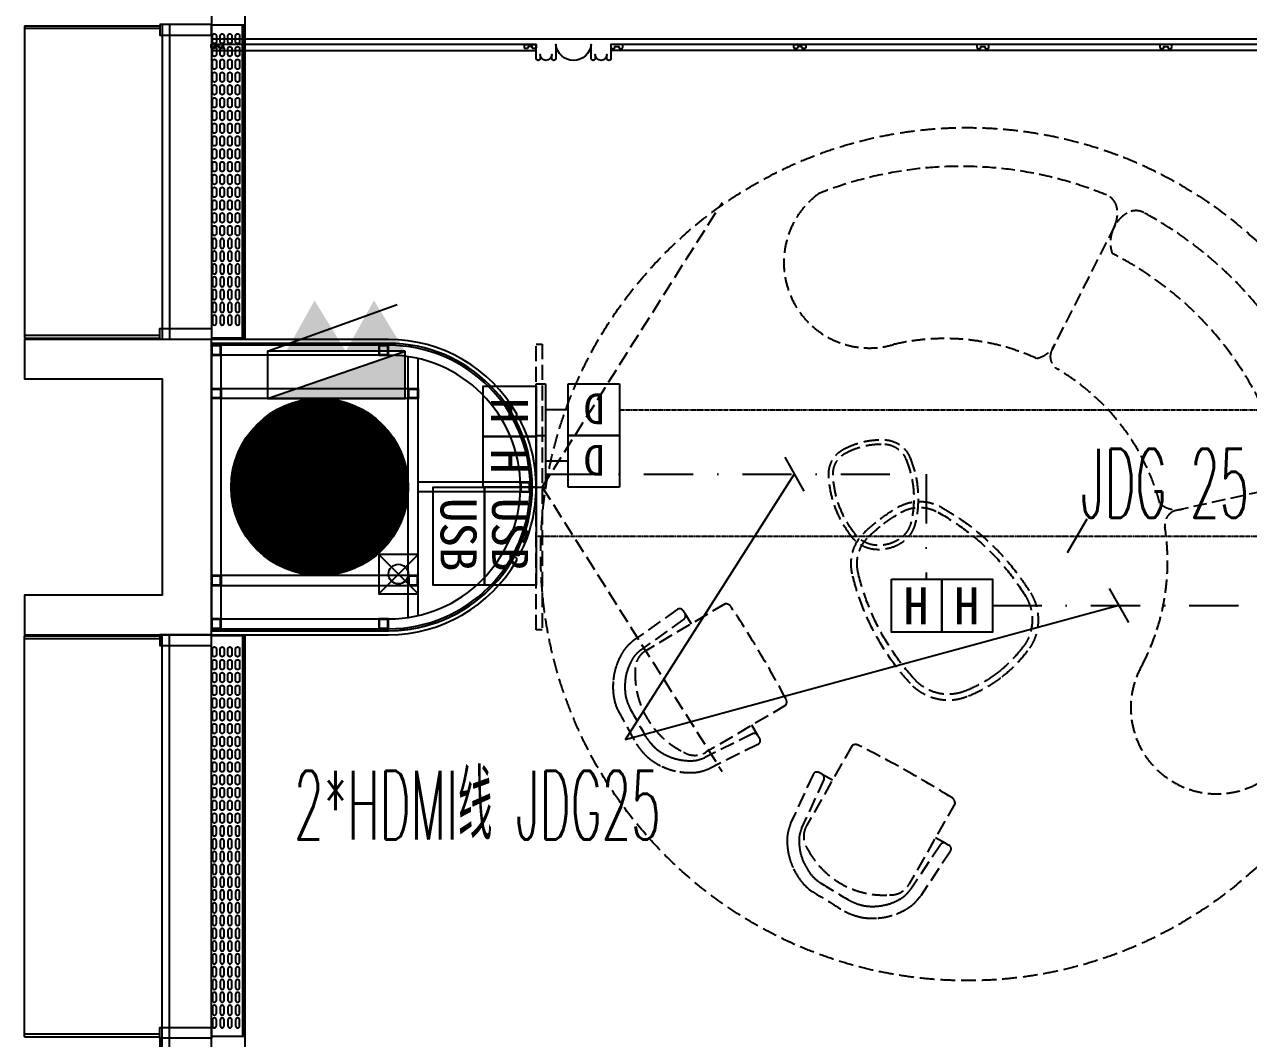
# Model space of a CAD drawing. Extents: x -284868 to 304789, y -137694 to 137894.
# Drawn here: x 257079 to 263299, y -74140 to -68988 of the extents above; entities that cross this region are included whole.
import ezdxf
from ezdxf.enums import TextEntityAlignment as Align

# ---------------------------------------------------------------- set-up
doc = ezdxf.new("R2010")
doc.units = 0
for name, pattern in [('BORDER2', [0.875, 0.25, -0.125, 0.25, -0.125, 0, -0.125]), ('DASH', [0.35, 0.25, -0.1]), ('DASHDOT', [1, 0.5, -0.25, 0, -0.25])]:
    doc.linetypes.add(name, pattern=pattern)
doc.layers.get('0').update_dxf_attribs({"linetype": 'CONTINUOUS'})
for name, color, linetype in [('0-墙', 4, 'CONTINUOUS'), ('0-建筑外轮廓', 8, 'CONTINUOUS'), ('0-建筑柱体', 251, 'CONTINUOUS'), ('0-消防栓(给排水)', 9, 'CONTINUOUS'), ('0-窗', 11, 'CONTINUOUS'), ('EM-SOCKET', 220, 'CONTINUOUS'), ('EM-插座', 240, 'CONTINUOUS'), ('F-地漏', 8, 'CONTINUOUS'), ('P-完成面', 42, 'CONTINUOUS'), ('P-平面家具', 3, 'CONTINUOUS'), ('TEXT_照明_回路标注', 41, 'CONTINUOUS'), ('WIRE-网络', 130, 'BORDER2'), ('WIRE-通讯', 4, 'CONTINUOUS')]:
    doc.layers.add(name, color=color, linetype=linetype)
doc.styles.add('20091229Typical Floor GP$0$宋体', font='', dxfattribs={"height": 2.5})
doc.styles.add('HZ_e', font='simplex.shx', dxfattribs={"width": 0.8, "bigfont": 'hztxt.shx'})
doc.styles.add('宋体', font='')
doc.styles.get('20091229Typical Floor GP$0$宋体').set_extended_font_data('SimSun')
doc.styles.get('宋体').set_extended_font_data('SimSun')

# ---------------------------------------------------------------- blocks, each defined once
blk = doc.blocks.new('_YZH')
at = {"const_width": 0.5}
blk.add_lwpolyline([(-0.25, 0, 1), (0.25, 0, 1)], format="xyb", close=True, dxfattribs=at)
at = {"color": 4}
blk.add_circle((0, 0), 0.5, dxfattribs=at)
blk = doc.blocks.new('sgASGHHHH')
at = {"xscale": 900, "yscale": 900, "zscale": 900}
blk.add_blockref('_YZH', (-119845.8, -889674), dxfattribs=at)
blk = doc.blocks.new('A$C3B8026B3')
for p, q in [((949.5, 50495), (949.5, 49005)), ((949.5, 45455), (949.5, 47395))]:
    blk.add_line(p, q)
at = {"elevation": 0}
for points in [[(0, 50544), (688, 50544), (688, 50529.5), (0, 50529.5)], [(0, 48956), (688, 48956), (688, 48970.5), (0, 48970.5)], [(0, 47444), (688, 47444), (688, 47429.5), (0, 47429.5)], [(0, 45406), (688, 45406), (688, 45420.5), (0, 45420.5)]]:
    blk.add_lwpolyline(points, dxfattribs=at)
for points in [[(0, 50544), (0, 48956)], [(700, 50550), (700, 48950)], [(737.5, 50550), (737.5, 48950)], [(0, 45406), (0, 47444)], [(700, 45400), (700, 47450)], [(737.5, 45400), (737.5, 47450)], [(700, 43300), (700, 45400)], [(737.5, 43300), (737.5, 45400)]]:
    blk.add_lwpolyline(points)
for points in [[(688, 50550), (688, 50495), (949.5, 50495), (949.5, 50550)], [(688, 48950), (688, 49005), (949.5, 49005), (949.5, 48950)], [(688, 47450), (688, 47395), (949.5, 47395), (949.5, 47450)], [(688, 45400), (688, 45455), (949.5, 45455), (949.5, 45400)], [(688, 45400), (688, 45345), (949.5, 45345), (949.5, 45400)]]:
    blk.add_lwpolyline(points, close=True)
blk = doc.blocks.new('A$C678165FB')
for p, q in [((-36642.5, 47306, 0), (-36642.5, 48894)), ((-36640.4, 47306, 0), (-36640.4, 48894)), ((-36642.5, 45793.9, 0), (-36642.5, 43755.9)), ((-36640.4, 45793.9, 0), (-36640.4, 43755.9))]:
    blk.add_line(p, q)
for points in [[(-36801.8, 52098.6), (-36630.5, 52098.6), (-36630.5, 47300)], [(-36630.5, 45800), (-36630.5, 33300)]]:
    blk.add_lwpolyline(points)
for points in [[(-36630, 47306), (-36630, 48894), (-36800.5, 48894), (-36800.5, 47306)], [(-36630, 45793.9), (-36630, 43755.9), (-36800.5, 43755.9), (-36800.5, 45793.9)]]:
    blk.add_lwpolyline(points, close=True)
for points in [[(-36775, 48840), (-36775, 48810, -1), (-36795, 48810), (-36795, 48840, -0.999999)], [(-36735.6, 48840), (-36735.6, 48810, -1), (-36755.6, 48810), (-36755.6, 48840, -0.999999)], [(-36696.3, 48840), (-36696.3, 48810, -1), (-36716.3, 48810), (-36716.3, 48840, -0.999999)], [(-36656.9, 48840), (-36656.9, 48810, -1), (-36676.9, 48810), (-36676.9, 48840, -0.999999)], [(-36775, 48775), (-36775, 48745, -1), (-36795, 48745), (-36795, 48775, -0.999999)], [(-36735.6, 48775), (-36735.6, 48745, -1), (-36755.6, 48745), (-36755.6, 48775, -0.999999)], [(-36696.3, 48775), (-36696.3, 48745, -1), (-36716.3, 48745), (-36716.3, 48775, -0.999999)], [(-36656.9, 48775), (-36656.9, 48745, -1), (-36676.9, 48745), (-36676.9, 48775, -0.999999)], [(-36775, 48710), (-36775, 48680, -1), (-36795, 48680), (-36795, 48710, -0.999999)], [(-36735.6, 48710), (-36735.6, 48680, -1), (-36755.6, 48680), (-36755.6, 48710, -0.999999)], [(-36696.3, 48710), (-36696.3, 48680, -1), (-36716.3, 48680), (-36716.3, 48710, -0.999999)], [(-36656.9, 48710), (-36656.9, 48680, -1), (-36676.9, 48680), (-36676.9, 48710, -0.999999)], [(-36775, 48645), (-36775, 48615, -1), (-36795, 48615), (-36795, 48645, -0.999999)], [(-36735.6, 48645), (-36735.6, 48615, -1), (-36755.6, 48615), (-36755.6, 48645, -0.999999)], [(-36696.3, 48645), (-36696.3, 48615, -1), (-36716.3, 48615), (-36716.3, 48645, -0.999999)], [(-36656.9, 48645), (-36656.9, 48615, -1), (-36676.9, 48615), (-36676.9, 48645, -0.999999)], [(-36775, 48580), (-36775, 48550, -1), (-36795, 48550), (-36795, 48580, -0.999999)], [(-36735.6, 48580), (-36735.6, 48550, -1), (-36755.6, 48550), (-36755.6, 48580, -0.999999)], [(-36696.3, 48580), (-36696.3, 48550, -1), (-36716.3, 48550), (-36716.3, 48580, -0.999999)], [(-36656.9, 48580), (-36656.9, 48550, -1), (-36676.9, 48550), (-36676.9, 48580, -0.999999)], [(-36775, 48515), (-36775, 48485, -1), (-36795, 48485), (-36795, 48515, -0.999999)], [(-36735.6, 48515), (-36735.6, 48485, -1), (-36755.6, 48485), (-36755.6, 48515, -0.999999)], [(-36696.3, 48515), (-36696.3, 48485, -1), (-36716.3, 48485), (-36716.3, 48515, -0.999999)], [(-36656.9, 48515), (-36656.9, 48485, -1), (-36676.9, 48485), (-36676.9, 48515, -0.999999)], [(-36775, 48450), (-36775, 48420, -1), (-36795, 48420), (-36795, 48450, -0.999999)], [(-36735.6, 48450), (-36735.6, 48420, -1), (-36755.6, 48420), (-36755.6, 48450, -0.999999)], [(-36696.3, 48450), (-36696.3, 48420, -1), (-36716.3, 48420), (-36716.3, 48450, -0.999999)], [(-36656.9, 48450), (-36656.9, 48420, -1), (-36676.9, 48420), (-36676.9, 48450, -0.999999)], [(-36775, 48385), (-36775, 48355, -1), (-36795, 48355), (-36795, 48385, -0.999999)], [(-36735.6, 48385), (-36735.6, 48355, -1), (-36755.6, 48355), (-36755.6, 48385, -0.999999)], [(-36696.3, 48385), (-36696.3, 48355, -1), (-36716.3, 48355), (-36716.3, 48385, -0.999999)], [(-36656.9, 48385), (-36656.9, 48355, -1), (-36676.9, 48355), (-36676.9, 48385, -0.999999)], [(-36775, 48320), (-36775, 48290, -1), (-36795, 48290), (-36795, 48320, -0.999999)], [(-36735.6, 48320), (-36735.6, 48290, -1), (-36755.6, 48290), (-36755.6, 48320, -0.999999)], [(-36696.3, 48320), (-36696.3, 48290, -1), (-36716.3, 48290), (-36716.3, 48320, -0.999999)], [(-36656.9, 48320), (-36656.9, 48290, -1), (-36676.9, 48290), (-36676.9, 48320, -0.999999)], [(-36775, 48255), (-36775, 48225, -1), (-36795, 48225), (-36795, 48255, -0.999999)], [(-36735.6, 48255), (-36735.6, 48225, -1), (-36755.6, 48225), (-36755.6, 48255, -0.999999)], [(-36696.3, 48255), (-36696.3, 48225, -1), (-36716.3, 48225), (-36716.3, 48255, -0.999999)], [(-36656.9, 48255), (-36656.9, 48225, -1), (-36676.9, 48225), (-36676.9, 48255, -0.999999)], [(-36775, 48190), (-36775, 48160, -1), (-36795, 48160), (-36795, 48190, -0.999999)], [(-36735.6, 48190), (-36735.6, 48160, -1), (-36755.6, 48160), (-36755.6, 48190, -0.999999)], [(-36696.3, 48190), (-36696.3, 48160, -1), (-36716.3, 48160), (-36716.3, 48190, -0.999999)], [(-36656.9, 48190), (-36656.9, 48160, -1), (-36676.9, 48160), (-36676.9, 48190, -0.999999)], [(-36775, 48125), (-36775, 48095, -1), (-36795, 48095), (-36795, 48125, -0.999999)], [(-36735.6, 48125), (-36735.6, 48095, -1), (-36755.6, 48095), (-36755.6, 48125, -0.999999)], [(-36696.3, 48125), (-36696.3, 48095, -1), (-36716.3, 48095), (-36716.3, 48125, -0.999999)], [(-36656.9, 48125), (-36656.9, 48095, -1), (-36676.9, 48095), (-36676.9, 48125, -0.999999)], [(-36775, 48060), (-36775, 48030, -1), (-36795, 48030), (-36795, 48060, -0.999999)], [(-36735.6, 48060), (-36735.6, 48030, -1), (-36755.6, 48030), (-36755.6, 48060, -0.999999)], [(-36696.3, 48060), (-36696.3, 48030, -1), (-36716.3, 48030), (-36716.3, 48060, -0.999999)], [(-36656.9, 48060), (-36656.9, 48030, -1), (-36676.9, 48030), (-36676.9, 48060, -0.999999)], [(-36775, 47995), (-36775, 47965, -1), (-36795, 47965), (-36795, 47995, -0.999999)], [(-36735.6, 47995), (-36735.6, 47965, -1), (-36755.6, 47965), (-36755.6, 47995, -0.999999)], [(-36696.3, 47995), (-36696.3, 47965, -1), (-36716.3, 47965), (-36716.3, 47995, -0.999999)], [(-36656.9, 47995), (-36656.9, 47965, -1), (-36676.9, 47965), (-36676.9, 47995, -0.999999)], [(-36775, 47930), (-36775, 47900, -1), (-36795, 47900), (-36795, 47930, -0.999999)], [(-36735.6, 47930), (-36735.6, 47900, -1), (-36755.6, 47900), (-36755.6, 47930, -0.999999)], [(-36696.3, 47930), (-36696.3, 47900, -1), (-36716.3, 47900), (-36716.3, 47930, -0.999999)], [(-36656.9, 47930), (-36656.9, 47900, -1), (-36676.9, 47900), (-36676.9, 47930, -0.999999)], [(-36775, 47865), (-36775, 47835, -1), (-36795, 47835), (-36795, 47865, -0.999999)], [(-36735.6, 47865), (-36735.6, 47835, -1), (-36755.6, 47835), (-36755.6, 47865, -0.999999)], [(-36696.3, 47865), (-36696.3, 47835, -1), (-36716.3, 47835), (-36716.3, 47865, -0.999999)], [(-36656.9, 47865), (-36656.9, 47835, -1), (-36676.9, 47835), (-36676.9, 47865, -0.999999)], [(-36775, 47770), (-36775, 47800, 1), (-36795, 47800), (-36795, 47770, 0.999999)], [(-36735.6, 47770), (-36735.6, 47800, 1), (-36755.6, 47800), (-36755.6, 47770, 0.999999)], [(-36696.3, 47770), (-36696.3, 47800, 1), (-36716.3, 47800), (-36716.3, 47770, 0.999999)], [(-36656.9, 47770), (-36656.9, 47800, 1), (-36676.9, 47800), (-36676.9, 47770, 0.999999)], [(-36775, 47705), (-36775, 47735, 1), (-36795, 47735), (-36795, 47705, 0.999999)], [(-36735.6, 47705), (-36735.6, 47735, 1), (-36755.6, 47735), (-36755.6, 47705, 0.999999)], [(-36696.3, 47705), (-36696.3, 47735, 1), (-36716.3, 47735), (-36716.3, 47705, 0.999999)], [(-36656.9, 47705), (-36656.9, 47735, 1), (-36676.9, 47735), (-36676.9, 47705, 0.999999)], [(-36775, 47640), (-36775, 47670, 1), (-36795, 47670), (-36795, 47640, 0.999999)], [(-36735.6, 47640), (-36735.6, 47670, 1), (-36755.6, 47670), (-36755.6, 47640, 0.999999)], [(-36696.3, 47640), (-36696.3, 47670, 1), (-36716.3, 47670), (-36716.3, 47640, 0.999999)], [(-36656.9, 47640), (-36656.9, 47670, 1), (-36676.9, 47670), (-36676.9, 47640, 0.999999)], [(-36775, 47575), (-36775, 47605, 1), (-36795, 47605), (-36795, 47575, 0.999999)], [(-36735.6, 47575), (-36735.6, 47605, 1), (-36755.6, 47605), (-36755.6, 47575, 0.999999)], [(-36696.3, 47575), (-36696.3, 47605, 1), (-36716.3, 47605), (-36716.3, 47575, 0.999999)], [(-36656.9, 47575), (-36656.9, 47605, 1), (-36676.9, 47605), (-36676.9, 47575, 0.999999)], [(-36775, 47510), (-36775, 47540, 1), (-36795, 47540), (-36795, 47510, 0.999999)], [(-36735.6, 47510), (-36735.6, 47540, 1), (-36755.6, 47540), (-36755.6, 47510, 0.999999)], [(-36696.3, 47510), (-36696.3, 47540, 1), (-36716.3, 47540), (-36716.3, 47510, 0.999999)], [(-36656.9, 47510), (-36656.9, 47540, 1), (-36676.9, 47540), (-36676.9, 47510, 0.999999)], [(-36775, 47445), (-36775, 47475, 1), (-36795, 47475), (-36795, 47445, 0.999999)], [(-36735.6, 47445), (-36735.6, 47475, 1), (-36755.6, 47475), (-36755.6, 47445, 0.999999)], [(-36696.3, 47445), (-36696.3, 47475, 1), (-36716.3, 47475), (-36716.3, 47445, 0.999999)], [(-36656.9, 47445), (-36656.9, 47475, 1), (-36676.9, 47475), (-36676.9, 47445, 0.999999)], [(-36775, 47380), (-36775, 47410, 1), (-36795, 47410), (-36795, 47380, 0.999999)], [(-36735.6, 47380), (-36735.6, 47410, 1), (-36755.6, 47410), (-36755.6, 47380, 0.999999)], [(-36696.3, 47380), (-36696.3, 47410, 1), (-36716.3, 47410), (-36716.3, 47380, 0.999999)], [(-36656.9, 47380), (-36656.9, 47410, 1), (-36676.9, 47410), (-36676.9, 47380, 0.999999)], [(-36775, 45724.9), (-36775, 45694.9, -1), (-36795, 45694.9), (-36795, 45724.9, -0.999999)], [(-36735.6, 45724.9), (-36735.6, 45694.9, -1), (-36755.6, 45694.9), (-36755.6, 45724.9, -0.999999)], [(-36696.3, 45724.9), (-36696.3, 45694.9, -1), (-36716.3, 45694.9), (-36716.3, 45724.9, -0.999999)], [(-36656.9, 45724.9), (-36656.9, 45694.9, -1), (-36676.9, 45694.9), (-36676.9, 45724.9, -0.999999)], [(-36775, 45659.9), (-36775, 45629.9, -1), (-36795, 45629.9), (-36795, 45659.9, -0.999999)], [(-36735.6, 45659.9), (-36735.6, 45629.9, -1), (-36755.6, 45629.9), (-36755.6, 45659.9, -0.999999)], [(-36696.3, 45659.9), (-36696.3, 45629.9, -1), (-36716.3, 45629.9), (-36716.3, 45659.9, -0.999999)], [(-36656.9, 45659.9), (-36656.9, 45629.9, -1), (-36676.9, 45629.9), (-36676.9, 45659.9, -0.999999)], [(-36775, 45594.9), (-36775, 45564.9, -1), (-36795, 45564.9), (-36795, 45594.9, -0.999999)], [(-36735.6, 45594.9), (-36735.6, 45564.9, -1), (-36755.6, 45564.9), (-36755.6, 45594.9, -0.999999)], [(-36696.3, 45594.9), (-36696.3, 45564.9, -1), (-36716.3, 45564.9), (-36716.3, 45594.9, -0.999999)], [(-36656.9, 45594.9), (-36656.9, 45564.9, -1), (-36676.9, 45564.9), (-36676.9, 45594.9, -0.999999)], [(-36775, 45529.9), (-36775, 45499.9, -1), (-36795, 45499.9), (-36795, 45529.9, -0.999999)], [(-36735.6, 45529.9), (-36735.6, 45499.9, -1), (-36755.6, 45499.9), (-36755.6, 45529.9, -0.999999)], [(-36696.3, 45529.9), (-36696.3, 45499.9, -1), (-36716.3, 45499.9), (-36716.3, 45529.9, -0.999999)], [(-36656.9, 45529.9), (-36656.9, 45499.9, -1), (-36676.9, 45499.9), (-36676.9, 45529.9, -0.999999)], [(-36775, 45464.9), (-36775, 45434.9, -1), (-36795, 45434.9), (-36795, 45464.9, -0.999999)], [(-36735.6, 45464.9), (-36735.6, 45434.9, -1), (-36755.6, 45434.9), (-36755.6, 45464.9, -0.999999)], [(-36696.3, 45464.9), (-36696.3, 45434.9, -1), (-36716.3, 45434.9), (-36716.3, 45464.9, -0.999999)], [(-36656.9, 45464.9), (-36656.9, 45434.9, -1), (-36676.9, 45434.9), (-36676.9, 45464.9, -0.999999)], [(-36775, 45399.9), (-36775, 45369.9, -1), (-36795, 45369.9), (-36795, 45399.9, -0.999999)], [(-36735.6, 45399.9), (-36735.6, 45369.9, -1), (-36755.6, 45369.9), (-36755.6, 45399.9, -0.999999)], [(-36696.3, 45399.9), (-36696.3, 45369.9, -1), (-36716.3, 45369.9), (-36716.3, 45399.9, -0.999999)], [(-36656.9, 45399.9), (-36656.9, 45369.9, -1), (-36676.9, 45369.9), (-36676.9, 45399.9, -0.999999)], [(-36775, 45334.9), (-36775, 45304.9, -1), (-36795, 45304.9), (-36795, 45334.9, -0.999999)], [(-36735.6, 45334.9), (-36735.6, 45304.9, -1), (-36755.6, 45304.9), (-36755.6, 45334.9, -0.999999)], [(-36696.3, 45334.9), (-36696.3, 45304.9, -1), (-36716.3, 45304.9), (-36716.3, 45334.9, -0.999999)], [(-36656.9, 45334.9), (-36656.9, 45304.9, -1), (-36676.9, 45304.9), (-36676.9, 45334.9, -0.999999)], [(-36775, 45269.9), (-36775, 45239.9, -1), (-36795, 45239.9), (-36795, 45269.9, -0.999999)], [(-36735.6, 45269.9), (-36735.6, 45239.9, -1), (-36755.6, 45239.9), (-36755.6, 45269.9, -0.999999)], [(-36696.3, 45269.9), (-36696.3, 45239.9, -1), (-36716.3, 45239.9), (-36716.3, 45269.9, -0.999999)], [(-36656.9, 45269.9), (-36656.9, 45239.9, -1), (-36676.9, 45239.9), (-36676.9, 45269.9, -0.999999)], [(-36775, 45204.9), (-36775, 45174.9, -1), (-36795, 45174.9), (-36795, 45204.9, -0.999999)], [(-36735.6, 45204.9), (-36735.6, 45174.9, -1), (-36755.6, 45174.9), (-36755.6, 45204.9, -0.999999)], [(-36696.3, 45204.9), (-36696.3, 45174.9, -1), (-36716.3, 45174.9), (-36716.3, 45204.9, -0.999999)], [(-36656.9, 45204.9), (-36656.9, 45174.9, -1), (-36676.9, 45174.9), (-36676.9, 45204.9, -0.999999)], [(-36775, 45139.9), (-36775, 45109.9, -1), (-36795, 45109.9), (-36795, 45139.9, -0.999999)], [(-36735.6, 45139.9), (-36735.6, 45109.9, -1), (-36755.6, 45109.9), (-36755.6, 45139.9, -0.999999)], [(-36696.3, 45139.9), (-36696.3, 45109.9, -1), (-36716.3, 45109.9), (-36716.3, 45139.9, -0.999999)], [(-36656.9, 45139.9), (-36656.9, 45109.9, -1), (-36676.9, 45109.9), (-36676.9, 45139.9, -0.999999)], [(-36775, 45074.9), (-36775, 45044.9, -1), (-36795, 45044.9), (-36795, 45074.9, -0.999999)], [(-36735.6, 45074.9), (-36735.6, 45044.9, -1), (-36755.6, 45044.9), (-36755.6, 45074.9, -0.999999)], [(-36696.3, 45074.9), (-36696.3, 45044.9, -1), (-36716.3, 45044.9), (-36716.3, 45074.9, -0.999999)], [(-36656.9, 45074.9), (-36656.9, 45044.9, -1), (-36676.9, 45044.9), (-36676.9, 45074.9, -0.999999)], [(-36775, 45009.9), (-36775, 44979.9, -1), (-36795, 44979.9), (-36795, 45009.9, -0.999999)], [(-36735.6, 45009.9), (-36735.6, 44979.9, -1), (-36755.6, 44979.9), (-36755.6, 45009.9, -0.999999)], [(-36696.3, 45009.9), (-36696.3, 44979.9, -1), (-36716.3, 44979.9), (-36716.3, 45009.9, -0.999999)], [(-36656.9, 45009.9), (-36656.9, 44979.9, -1), (-36676.9, 44979.9), (-36676.9, 45009.9, -0.999999)], [(-36775, 44944.9), (-36775, 44914.9, -1), (-36795, 44914.9), (-36795, 44944.9, -0.999999)], [(-36735.6, 44944.9), (-36735.6, 44914.9, -1), (-36755.6, 44914.9), (-36755.6, 44944.9, -0.999999)], [(-36696.3, 44944.9), (-36696.3, 44914.9, -1), (-36716.3, 44914.9), (-36716.3, 44944.9, -0.999999)], [(-36656.9, 44944.9), (-36656.9, 44914.9, -1), (-36676.9, 44914.9), (-36676.9, 44944.9, -0.999999)], [(-36775, 44879.9), (-36775, 44849.9, -1), (-36795, 44849.9), (-36795, 44879.9, -0.999999)], [(-36735.6, 44879.9), (-36735.6, 44849.9, -1), (-36755.6, 44849.9), (-36755.6, 44879.9, -0.999999)], [(-36696.3, 44879.9), (-36696.3, 44849.9, -1), (-36716.3, 44849.9), (-36716.3, 44879.9, -0.999999)], [(-36656.9, 44879.9), (-36656.9, 44849.9, -1), (-36676.9, 44849.9), (-36676.9, 44879.9, -0.999999)], [(-36775, 44784.9), (-36775, 44814.9, 1), (-36795, 44814.9), (-36795, 44784.9, 0.999999)], [(-36735.6, 44784.9), (-36735.6, 44814.9, 1), (-36755.6, 44814.9), (-36755.6, 44784.9, 0.999999)], [(-36696.3, 44784.9), (-36696.3, 44814.9, 1), (-36716.3, 44814.9), (-36716.3, 44784.9, 0.999999)], [(-36656.9, 44784.9), (-36656.9, 44814.9, 1), (-36676.9, 44814.9), (-36676.9, 44784.9, 0.999999)], [(-36775, 44719.9), (-36775, 44749.9, 1), (-36795, 44749.9), (-36795, 44719.9, 0.999999)], [(-36735.6, 44719.9), (-36735.6, 44749.9, 1), (-36755.6, 44749.9), (-36755.6, 44719.9, 0.999999)], [(-36696.3, 44719.9), (-36696.3, 44749.9, 1), (-36716.3, 44749.9), (-36716.3, 44719.9, 0.999999)], [(-36656.9, 44719.9), (-36656.9, 44749.9, 1), (-36676.9, 44749.9), (-36676.9, 44719.9, 0.999999)], [(-36775, 44654.9), (-36775, 44684.9, 1), (-36795, 44684.9), (-36795, 44654.9, 0.999999)], [(-36735.6, 44654.9), (-36735.6, 44684.9, 1), (-36755.6, 44684.9), (-36755.6, 44654.9, 0.999999)], [(-36696.3, 44654.9), (-36696.3, 44684.9, 1), (-36716.3, 44684.9), (-36716.3, 44654.9, 0.999999)], [(-36656.9, 44654.9), (-36656.9, 44684.9, 1), (-36676.9, 44684.9), (-36676.9, 44654.9, 0.999999)], [(-36775, 44589.9), (-36775, 44619.9, 1), (-36795, 44619.9), (-36795, 44589.9, 0.999999)], [(-36735.6, 44589.9), (-36735.6, 44619.9, 1), (-36755.6, 44619.9), (-36755.6, 44589.9, 0.999999)], [(-36696.3, 44589.9), (-36696.3, 44619.9, 1), (-36716.3, 44619.9), (-36716.3, 44589.9, 0.999999)], [(-36656.9, 44589.9), (-36656.9, 44619.9, 1), (-36676.9, 44619.9), (-36676.9, 44589.9, 0.999999)], [(-36775, 44524.9), (-36775, 44554.9, 1), (-36795, 44554.9), (-36795, 44524.9, 0.999999)], [(-36735.6, 44524.9), (-36735.6, 44554.9, 1), (-36755.6, 44554.9), (-36755.6, 44524.9, 0.999999)], [(-36696.3, 44524.9), (-36696.3, 44554.9, 1), (-36716.3, 44554.9), (-36716.3, 44524.9, 0.999999)], [(-36656.9, 44524.9), (-36656.9, 44554.9, 1), (-36676.9, 44554.9), (-36676.9, 44524.9, 0.999999)], [(-36775, 44459.9), (-36775, 44489.9, 1), (-36795, 44489.9), (-36795, 44459.9, 0.999999)], [(-36735.6, 44459.9), (-36735.6, 44489.9, 1), (-36755.6, 44489.9), (-36755.6, 44459.9, 0.999999)], [(-36696.3, 44459.9), (-36696.3, 44489.9, 1), (-36716.3, 44489.9), (-36716.3, 44459.9, 0.999999)], [(-36656.9, 44459.9), (-36656.9, 44489.9, 1), (-36676.9, 44489.9), (-36676.9, 44459.9, 0.999999)], [(-36775, 44394.9), (-36775, 44424.9, 1), (-36795, 44424.9), (-36795, 44394.9, 0.999999)], [(-36735.6, 44394.9), (-36735.6, 44424.9, 1), (-36755.6, 44424.9), (-36755.6, 44394.9, 0.999999)], [(-36696.3, 44394.9), (-36696.3, 44424.9, 1), (-36716.3, 44424.9), (-36716.3, 44394.9, 0.999999)], [(-36656.9, 44394.9), (-36656.9, 44424.9, 1), (-36676.9, 44424.9), (-36676.9, 44394.9, 0.999999)], [(-36775, 44329.9), (-36775, 44359.9, 1), (-36795, 44359.9), (-36795, 44329.9, 0.999999)], [(-36735.6, 44329.9), (-36735.6, 44359.9, 1), (-36755.6, 44359.9), (-36755.6, 44329.9, 0.999999)], [(-36696.3, 44329.9), (-36696.3, 44359.9, 1), (-36716.3, 44359.9), (-36716.3, 44329.9, 0.999999)], [(-36656.9, 44329.9), (-36656.9, 44359.9, 1), (-36676.9, 44359.9), (-36676.9, 44329.9, 0.999999)], [(-36775, 44264.9), (-36775, 44294.9, 1), (-36795, 44294.9), (-36795, 44264.9, 0.999999)], [(-36735.6, 44264.9), (-36735.6, 44294.9, 1), (-36755.6, 44294.9), (-36755.6, 44264.9, 0.999999)], [(-36696.3, 44264.9), (-36696.3, 44294.9, 1), (-36716.3, 44294.9), (-36716.3, 44264.9, 0.999999)], [(-36656.9, 44264.9), (-36656.9, 44294.9, 1), (-36676.9, 44294.9), (-36676.9, 44264.9, 0.999999)], [(-36775, 44199.9), (-36775, 44229.9, 1), (-36795, 44229.9), (-36795, 44199.9, 0.999999)], [(-36735.6, 44199.9), (-36735.6, 44229.9, 1), (-36755.6, 44229.9), (-36755.6, 44199.9, 0.999999)], [(-36696.3, 44199.9), (-36696.3, 44229.9, 1), (-36716.3, 44229.9), (-36716.3, 44199.9, 0.999999)], [(-36656.9, 44199.9), (-36656.9, 44229.9, 1), (-36676.9, 44229.9), (-36676.9, 44199.9, 0.999999)], [(-36775, 44134.9), (-36775, 44164.9, 1), (-36795, 44164.9), (-36795, 44134.9, 0.999999)], [(-36735.6, 44134.9), (-36735.6, 44164.9, 1), (-36755.6, 44164.9), (-36755.6, 44134.9, 0.999999)], [(-36696.3, 44134.9), (-36696.3, 44164.9, 1), (-36716.3, 44164.9), (-36716.3, 44134.9, 0.999999)], [(-36656.9, 44134.9), (-36656.9, 44164.9, 1), (-36676.9, 44164.9), (-36676.9, 44134.9, 0.999999)], [(-36775, 44069.9), (-36775, 44099.9, 1), (-36795, 44099.9), (-36795, 44069.9, 0.999999)], [(-36735.6, 44069.9), (-36735.6, 44099.9, 1), (-36755.6, 44099.9), (-36755.6, 44069.9, 0.999999)], [(-36696.3, 44069.9), (-36696.3, 44099.9, 1), (-36716.3, 44099.9), (-36716.3, 44069.9, 0.999999)], [(-36656.9, 44069.9), (-36656.9, 44099.9, 1), (-36676.9, 44099.9), (-36676.9, 44069.9, 0.999999)], [(-36775, 44004.9), (-36775, 44034.9, 1), (-36795, 44034.9), (-36795, 44004.9, 0.999999)], [(-36735.6, 44004.9), (-36735.6, 44034.9, 1), (-36755.6, 44034.9), (-36755.6, 44004.9, 0.999999)], [(-36696.3, 44004.9), (-36696.3, 44034.9, 1), (-36716.3, 44034.9), (-36716.3, 44004.9, 0.999999)], [(-36656.9, 44004.9), (-36656.9, 44034.9, 1), (-36676.9, 44034.9), (-36676.9, 44004.9, 0.999999)], [(-36775, 43939.9), (-36775, 43969.9, 1), (-36795, 43969.9), (-36795, 43939.9, 0.999999)], [(-36735.6, 43939.9), (-36735.6, 43969.9, 1), (-36755.6, 43969.9), (-36755.6, 43939.9, 0.999999)], [(-36696.3, 43939.9), (-36696.3, 43969.9, 1), (-36716.3, 43969.9), (-36716.3, 43939.9, 0.999999)], [(-36656.9, 43939.9), (-36656.9, 43969.9, 1), (-36676.9, 43969.9), (-36676.9, 43939.9, 0.999999)], [(-36775, 43874.9), (-36775, 43904.9, 1), (-36795, 43904.9), (-36795, 43874.9, 0.999999)], [(-36735.6, 43874.9), (-36735.6, 43904.9, 1), (-36755.6, 43904.9), (-36755.6, 43874.9, 0.999999)], [(-36696.3, 43874.9), (-36696.3, 43904.9, 1), (-36716.3, 43904.9), (-36716.3, 43874.9, 0.999999)], [(-36656.9, 43874.9), (-36656.9, 43904.9, 1), (-36676.9, 43904.9), (-36676.9, 43874.9, 0.999999)], [(-36775, 43809.9), (-36775, 43839.9, 1), (-36795, 43839.9), (-36795, 43809.9, 0.999999)], [(-36735.6, 43809.9), (-36735.6, 43839.9, 1), (-36755.6, 43839.9), (-36755.6, 43809.9, 0.999999)], [(-36696.3, 43809.9), (-36696.3, 43839.9, 1), (-36716.3, 43839.9), (-36716.3, 43809.9, 0.999999)], [(-36656.9, 43809.9), (-36656.9, 43839.9, 1), (-36676.9, 43839.9), (-36676.9, 43809.9, 0.999999)]]:
    blk.add_lwpolyline(points, format="xyb", close=True)
blk = doc.blocks.new('A$C10332E08')
for p, q in [((250, 0), (0, 250)), ((250, 250), (0, 0))]:
    blk.add_line(p, q)
blk.add_lwpolyline([(0, 250), (250, 250), (250, 0), (0, 0)], close=True)
blk = doc.blocks.new('A$C2AC726D9')
blk.add_circle((250, -5145, 0), 50)
at = {"xscale": -0.8000000000000078, "yscale": 0.8000000000000078, "zscale": 0.8, "rotation": 90}
blk.add_blockref('A$C10332E08', (350, -5045, 0), dxfattribs=at)
blk = doc.blocks.new('A$C1d68b013')
at = {"layer": '0-建筑外轮廓', "color": 251}
for points in [[(0, -50), (50, -50), (50, 0), (0, 0)], [(3, -47), (47, -47), (47, -3), (3, -3)]]:
    blk.add_lwpolyline(points, close=True, dxfattribs=at)
blk = doc.blocks.new('vryh')
at = {"layer": 'P-平面家具', "color": 251, "linetype": 'DASH', "ltscale": 300}
for points in [[(1393713.1, -7781.5), (1394626.2, -6336.4)], [(1393713.1, -7781.5), (1394626.2, -9226.6)]]:
    blk.add_lwpolyline(points, dxfattribs=at)
at = {"layer": 'P-平面家具', "linetype": 'DASH', "ltscale": 300}
blk.add_lwpolyline([(1393713.1, -7056.2), (1393713.1, -8506.2), (1393681.6, -8506.2), (1393681.6, -7056.2)], close=True, dxfattribs=at)
blk = doc.blocks.new('yld.studio@foxmail.com-114')
at = {"layer": 'P-平面家具', "linetype": 'DASH', "ltscale": 300}
for points in [[(122516.7, -69814.5), (123197.1, -69664.2, 0.39884), (123259.3, -69570.1)], [(123287, -69701.5, 0.246965), (123159.5, -69672.5)], [(122560.5, -69721.2), (122564.1, -69741.1, -0.402377), (122514.9, -69814.9), (122399, -69840.5, -0.425829), (122283.8, -69763.7), (122283.8, -69763.8)], [(122588, -69861.6, 0.43241), (122514.9, -69814.9), (122399, -69840.5, 0.40317), (122323.7, -69959.4)], [(123536.5, -71237.7), (123884.5, -70550.5, 0.408645), (123850.7, -70443.7)], [(123969.5, -70504.2, 0.241539), (123867.2, -70584.8)]]:
    blk.add_lwpolyline(points, format="xyb", dxfattribs=at)
for centre, radius, start, end in [((122973.1, -68573.2), 475.3, 330.0256, 141.07898), ((124387.1, -69436.2), 2128.6, 146.92655, 188.85254), ((124478.7, -69381.6), 1233.9, 152.43858, 188.93638), ((124387.1, -69436.2), 1848.6, 167.57976, 189.71718), ((124478.7, -69381.6), 1233.9, 195.02287, 239.40233), ((124387.1, -69436.2), 1848.6, 193.13806, 243.13921), ((124387.1, -69436.2), 2128.6, 194.22811, 241.60377), ((124476.7, -69381.4), 1232, 245.68875, 283.28177), ((124893.1, -71033.8), 472.5, 306.3317, 106.38907), ((123370.7, -71144.1), 190.4, 301.79107, 17.94796), ((123690.4, -71306), 168.5, 150.21869, 189.626), ((123420.4, -71224.3), 96, 241.60377, 301.79107), ((123619, -71318.2), 96, 189.626, 247.79833), ((124387.1, -69436.2), 2128.6, 247.79833, 291.66891)]:
    blk.add_arc(centre, radius, start, end, dxfattribs=at)
blk.add_open_spline([(122380.7, -68725.3), (122400, -68697.7), (122441, -68639), (122563.5, -68667.4), (122620.2, -68751), (122612.3, -68880.5), (122595.4, -68967.9), (122581.7, -69038.6)], degree=3, knots=[0, 0, 0, 0, 93.168102, 198.30967, 314.472062, 365.659176, 582.3293, 582.3293, 582.3293, 582.3293], dxfattribs=at)
blk = doc.blocks.new('htrrhj')
at = {"layer": 'P-平面家具', "linetype": 'DASH', "ltscale": 300}
for points in [[(1395929, -13716.5), (1395956.6, -13616.9), (1396043, -13544.6), (1396146.3, -13534.7)], [(1396146.3, -13534.7), (1396350.7, -13515.3), (1396556.8, -13548.7), (1396744.4, -13631.8)], [(1396744.4, -13631.8), (1396812.7, -13662), (1396860, -13725.8), (1396868.9, -13799.8)], [(1395903.7, -13901.7), (1395903.7, -13839.1), (1395912.3, -13776.8), (1395929, -13716.5)], [(1396771.5, -13791.4), (1396800.8, -13758.8), (1396842, -13739.6), (1396885.5, -13738.2)], [(1396885.5, -13738.2), (1396996.3, -13734.8), (1397105, -13766.8), (1397196.3, -13829.5)], [(1396720.4, -13904.8), (1396725.3, -13862.6), (1396743.2, -13823), (1396771.5, -13791.4)], [(1396868.9, -13799.8), (1396873, -13833.6), (1396875, -13867.6), (1396875, -13901.7)], [(1397196.3, -13829.5), (1397239.5, -13859.3), (1397261.9, -13911.6), (1397253.8, -13964)], [(1395929, -14086.9), (1395912.3, -14026.6), (1395903.7, -13964.3), (1395903.7, -13901.7)], [(1396755.9, -14025.5), (1396728.1, -13992), (1396715.3, -13948.3), (1396720.4, -13904.8)], [(1396875, -13901.7), (1396875, -13935.8), (1396873, -13969.8), (1396868.9, -14003.6)], [(1396868.9, -14003.6), (1396860, -14077.6), (1396812.7, -14141.4), (1396744.4, -14171.6)], [(1397253.8, -13964), (1397243.1, -14033.3), (1397213.7, -14098.4), (1397168.8, -14152.2)], [(1397029.9, -14198.1), (1396922.5, -14171.2), (1396826.6, -14110.8), (1396755.9, -14025.5)], [(1396146.3, -14268.6), (1396043, -14258.8), (1395956.6, -14186.5), (1395929, -14086.9)], [(1396744.4, -14171.6), (1396556.8, -14254.7), (1396350.7, -14288.1), (1396146.3, -14268.6)], [(1397168.8, -14152.2), (1397134.9, -14193), (1397080.9, -14210.8), (1397029.9, -14198.1)]]:
    blk.add_open_spline(points, degree=3, dxfattribs=at)
at = {"layer": 'P-平面家具', "color": 251, "linetype": 'DASH', "ltscale": 300}
for points in [[(1395957.1, -13724.2), (1395981.5, -13636.2), (1396057.8, -13572.4), (1396149, -13563.7)], [(1396149, -13563.7), (1396348.5, -13544.6), (1396549.5, -13577.2), (1396732.6, -13658.3)], [(1396732.6, -13658.3), (1396791.5, -13684.4), (1396832.3, -13739.4), (1396839.9, -13803.3)], [(1395932.7, -13901.7), (1395932.9, -13841.8), (1395941.1, -13782.1), (1395957.1, -13724.2)], [(1396787.1, -13805.5), (1396812.5, -13777.2), (1396848.2, -13760.5), (1396886, -13759.4)], [(1396886, -13759.4), (1396992.3, -13756.1), (1397096.8, -13786.8), (1397184.3, -13847)], [(1396741.2, -13907.1), (1396745.6, -13869.3), (1396761.6, -13833.8), (1396787.1, -13805.5)], [(1396839.9, -13803.3), (1396843.9, -13835.9), (1396845.9, -13868.8), (1396845.9, -13901.7)], [(1397184.3, -13847), (1397221, -13872.3), (1397239.9, -13916.5), (1397233, -13960.9)], [(1395957.1, -14079.2), (1395941.1, -14021.3), (1395932.9, -13961.7), (1395932.7, -13901.6)], [(1396772, -14011.8), (1396748, -13982.8), (1396736.8, -13944.9), (1396741.2, -13907.1)], [(1396845.9, -13901.7), (1396845.9, -13934.6), (1396843.9, -13967.5), (1396839.9, -14000.1)], [(1397233, -13960.9), (1397222.9, -14026.3), (1397195.2, -14087.9), (1397152.8, -14138.7)], [(1396839.9, -14000.1), (1396832.3, -14064), (1396791.5, -14119.1), (1396732.6, -14145.1)], [(1397035.1, -14177.5), (1396932, -14151.8), (1396839.9, -14093.8), (1396772, -14011.8)], [(1396149, -14239.8), (1396057.8, -14231.1), (1395981.5, -14167.2), (1395957.1, -14079.2)], [(1397152.8, -14138.7), (1397124, -14173.2), (1397078.3, -14188.3), (1397035.1, -14177.5)], [(1396732.6, -14145.1), (1396549.5, -14226.1), (1396348.5, -14258.7), (1396149, -14239.8)]]:
    blk.add_open_spline(points, degree=3, dxfattribs=at)
blk = doc.blocks.new('hrtyh')
at = {"layer": 'P-平面家具', "linetype": 'DASH', "ltscale": 300}
for p, q in [((1395472.7, -14469.9), (1395241.3, -14877.8)), ((1395320.7, -14615.7), (1395304.8, -14606.9)), ((1395320.7, -14615.7), (1395373.5, -14644.7)), ((1395275, -14617.2), (1395160.6, -14864.6)), ((1395329.9, -14642.6), (1395216.5, -14888)), ((1395996.1, -14763.3), (1395763.7, -15173)), ((1395921.7, -14973.6), (1395771.9, -15199)), ((1395949.4, -14967), (1395896.9, -14938.1)), ((1395949.4, -14967), (1395965.3, -14975.7)), ((1395972.5, -15006.3), (1395821.6, -15233.6))]:
    blk.add_line(p, q, dxfattribs=at)
for centre, radius, start, end in [((1395490.6, -14500), 35.1, 62.65311, 120.83278), ((1392916.6, -19635), 5779.1, 57.99326, 63.37246), ((1395294.5, -14625.5), 21.2, 61.17616, 156.84624), ((1395310.4, -14634.3), 21.2, 336.81924, 61.17616), ((1395964.3, -14762.3), 31.8, 358.27255, 61.17616), ((1395814.4, -15090.8), 691.8, 160.9147, 163.39178), ((1395318.9, -14948.2), 175.9, 169.01088, 178.66021), ((1395394.8, -14964.4), 253.6, 163.64848, 168.67699), ((1395372.4, -14959), 170.1, 164.33004, 169.72915), ((1395670.2, -15044.9), 480, 160.9328, 164.06186), ((1395337, -14932.1), 110, 150.45161, 213.32807), ((1395410, -14951.1), 267.1, 178.48844, 183.28906), ((1395532.9, -14946.5), 390.1, 182.92233, 190.57743), ((1395389.1, -14951.2), 185.8, 177.48419, 182.66529), ((1395314.2, -14947.5), 110.8, 170.18559, 177.65375), ((1395544.1, -14945.5), 340.9, 182.40899, 189.70306), ((1395939.2, -14985.6), 21.2, 61.17616, 145.53307), ((1395955.1, -14994.3), 21.2, 325.50606, 61.17616), ((1395463.9, -14956), 320.5, 191.18472, 205.81962), ((1395459.4, -14957.4), 255.3, 190.27815, 205.00264), ((1395635.2, -14790.1), 439.5, 207.42244, 273.72227), ((1395478.9, -14952.9), 335.4, 205.17651, 217.95926), ((1395492.2, -14945.3), 290.2, 204.42153, 215.2763), ((1395423.3, -14994.2), 205.8, 215.24038, 232.85465), ((1395420.9, -14996.8), 262.7, 218.18323, 232.77896), ((1395502.2, -14894.2), 333.1, 232.42965, 235.65785), ((1411203.9, 10922.3), 30549.1, 238.65875, 238.9667), ((1395668, -15118.8), 110, 267.79013, 330.45161), ((1410130.3, 8905.5), 28327.2, 238.34009, 238.75009), ((1395669.3, -15148.3), 110.8, 304.69856, 312.16672), ((1395628.5, -15105.2), 170.1, 312.62316, 318.02227), ((1395396.6, -14899.6), 480, 318.29046, 321.41951), ((1395280.7, -14802.4), 691.8, 318.96052, 321.43762), ((1395710.1, -14738), 576, 243.68165, 246.67652), ((1395613.8, -14961), 333.1, 246.69445, 249.92266), ((1395570.6, -15084.5), 202.3, 249.41126, 264.00872), ((1395576.8, -15007.4), 279.6, 264.40408, 278.07509), ((1395583.4, -15030.9), 255.3, 277.34967, 292.07416), ((1395548.1, -14953), 340.9, 292.64925, 299.94332), ((1395626.2, -15086.9), 185.8, 299.68702, 304.86812), ((1395615.1, -15069.3), 267.1, 299.06325, 303.86387), ((1395666.3, -15144.7), 175.9, 303.6921, 313.34143), ((1395612, -15089.3), 253.6, 313.67532, 318.70383), ((1395638.7, -14899.1), 460.2, 243.71509, 248.75523), ((1395573.7, -15072.4), 275.2, 248.30441, 259.13643), ((1395576.7, -15036.3), 311.2, 259.85379, 274.98599), ((1395580, -15018.8), 328.4, 274.14789, 291.04455), ((1395553.2, -14963), 390.1, 291.77488, 299.42998)]:
    blk.add_arc(centre, radius, start, end, dxfattribs=at)
blk = doc.blocks.new('A$C5B4E3DF6')
for p, q in [((0, 240), (-658.7, 476.9)), ((-700, 0), (-700, 240)), ((0, 0), (-700, 240)), ((-700, 240), (0, 240)), ((0, 240), (0, 0)), ((0, 0), (-700, 0))]:
    blk.add_line(p, q)
for points in [[(-700, 240), (-541.4, 498.1), (-398.1, 240)], [(-398.1, 240), (-239.5, 498.1), (-96.1, 240)], [(-700, 0), (-700, 240), (0, 0)]]:
    blk.add_solid(points)
blk = doc.blocks.new('FDHFGJ')
at = {"ltscale": 0.1}
for p, q in [((-1.071, 0.866), (-2.803, 0.866)), ((-2.803, 0.866), (-2.803, -0.866)), ((-1.071, 0), (-1.071, 0.866)), ((-0.315, 0.866), (-0.315, 0)), ((0, 0.866), (-0.315, 0.866)), ((0, -0.866), (0, 0.866)), ((-1.071, -0.866), (-1.071, 0)), ((-1.071, 0), (-0.315, 0)), ((-0.315, 0), (-0.315, -0.866)), ((-2.803, -0.866), (-1.071, -0.866)), ((0, -0.866), (-0.315, -0.866))]:
    blk.add_line(p, q, dxfattribs=at)
at = {"ltscale": 0.1, "style": '20091229Typical Floor GP$0$宋体', "text_generation_flag": 4}
blk.add_attdef('TV', text='', height=1.04, rotation=180, dxfattribs=at).set_placement((-1.952, 0.032), align=Align.MIDDLE)
blk = doc.blocks.new('A$Cddcb813a')
at = {"ltscale": 5}
blk.add_lwpolyline([(-256.7, 269.6), (256.7, 269.6), (256.7, 0), (-256.7, 0)], close=True, dxfattribs=at)
at = {"style": '宋体'}
blk.add_text('USB', height=188.23, dxfattribs=at).set_placement((-200, 39.5))
blk = doc.blocks.new('A$C956b5be6')
at = {"ltscale": 5}
blk.add_lwpolyline([(-128.3, 269.6), (128.3, 269.6), (128.3, 0), (-128.3, 0)], close=True, dxfattribs=at)
at = {"style": '宋体'}
blk.add_text('H', height=188.2, dxfattribs=at).set_placement((-67.1, 39.5))

msp = doc.modelspace()

# ---------------------------------------------------------------- linework, layer by layer
at = {"layer": '0-墙', "ltscale": 3}
msp.add_lwpolyline([(264849.1, -68910.8), (258028.6, -68910.8), (258028.6, -69060.8), (264849.1, -69060.8)], close=True, dxfattribs=at)
at = {"layer": '0-建筑外轮廓', "color": 251}
for p, q in [((259029.1, -72001), (259029.1, -70676)), ((259079.1, -71991.5), (259079.1, -70685.5)), ((259599.1, -71313.5), (259079.1, -71313.5)), ((259599.1, -71363.5), (259079.1, -71363.5))]:
    msp.add_line(p, q, dxfattribs=at)
at = {"layer": '0-建筑外轮廓', "color": 42}
msp.add_lwpolyline([(258028.6, -72088.5), (258028.6, -70588.5), (257079.1, -70588.5), (257079.1, -70788.5), (257779.1, -70788.5), (257779.1, -71888.5), (257079.1, -71888.5), (257079.1, -72088.5)], close=True, dxfattribs=at)
for points in [[(259567.6, -70984.6), (259576.2, -70980.1, 0.424145), (259580.2, -70966.3, 0.269101), (258929.1, -70588.5), (258028.6, -70588.5)], [(258028.6, -72068.5), (258929.1, -72068.5, 0.999999), (258929.1, -70608.5), (258028.6, -70608.5)], [(259574.7, -71679.1), (259583.5, -71683.8, 0.418177), (259597.1, -71679.5, 0.11855), (259679.1, -71338.5), (259679.1, -71338.5, 0.11855), (259597.1, -70997.5, 0.418177), (259583.5, -70993.2), (259574.7, -70997.8)], [(259574.7, -71679.1, 0.121977), (259659.1, -71338.5, 0.121977), (259574.7, -70997.8, 0.121977)], [(258028.6, -72088.5), (258929.1, -72088.5, 0.269101), (259580.2, -71710.7, 0.424145), (259576.2, -71696.9), (259567.6, -71692.3)], [(258028.6, -72068.5), (258929.1, -72068.5, 0.272654), (259567.6, -71692.3, 0.272654)]]:
    msp.add_lwpolyline(points, format="xyb", dxfattribs=at)
at = {"layer": '0-建筑外轮廓', "color": 251}
for points in [[(258028.6, -72058.5), (258929.1, -72058.5, 0.999999), (258929.1, -70618.5), (258028.6, -70618.5)], [(258028.6, -72008.5), (258929.1, -72008.5, 0.999999), (258929.1, -70668.5), (258028.6, -70668.5)]]:
    msp.add_lwpolyline(points, format="xyb", dxfattribs=at)
for points in [[(258078.6, -70668.5), (258028.6, -70668.5), (258028.6, -72008.5), (258078.6, -72008.5)], [(259029.1, -70888.5), (258078.6, -70888.5), (258078.6, -70838.5), (259029.1, -70838.5)], [(259029.1, -71788.5), (258078.6, -71788.5), (258078.6, -71838.5), (259029.1, -71838.5)]]:
    msp.add_lwpolyline(points, close=True, dxfattribs=at)
at = {"layer": 'P-完成面'}
msp.add_line((259679.1, -69090.8), (258028.5, -69090.8), dxfattribs=at)
at = {"layer": 'P-完成面', "color": 9}
for p, q in [((258028.6, -69120.8), (259679.1, -69120.8)), ((263839.1, -69120.8), (260059.1, -69120.8))]:
    msp.add_line(p, q, dxfattribs=at)
at = {"layer": 'P-完成面'}
for points in [[(258043.5, -69110.8), (258033.5, -69110.8, -0.414214), (258028.5, -69105.8), (258028.5, -69090.8), (258088.5, -69090.8), (258088.5, -69105.8, -0.414214), (258083.5, -69110.8), (258073.5, -69110.8, -0.414214), (258068.5, -69105.8), (258068.5, -69100.8), (258048.5, -69100.8), (258048.5, -69105.8, -0.414214)], [(259634.1, -69110.8), (259624.1, -69110.8, -0.414214), (259619.1, -69105.8), (259619.1, -69090.8), (259679.1, -69090.8), (259679.1, -69105.8, -0.414214), (259674.1, -69110.8), (259664.1, -69110.8, -0.414214), (259659.1, -69105.8), (259659.1, -69100.8), (259639.1, -69100.8), (259639.1, -69105.8, -0.414214)], [(260104.1, -69110.8), (260114.1, -69110.8, 0.414214), (260119.1, -69105.8), (260119.1, -69090.8), (260059.1, -69090.8), (260059.1, -69105.8, 0.414214), (260064.1, -69110.8), (260074.1, -69110.8, 0.414214), (260079.1, -69105.8), (260079.1, -69100.8), (260099.1, -69100.8), (260099.1, -69105.8, 0.414214)], [(261004.1, -69110.8), (260994.1, -69110.8, -0.414214), (260989.1, -69105.8), (260989.1, -69090.8), (261049.1, -69090.8), (261049.1, -69105.8, -0.414214), (261044.1, -69110.8), (261034.1, -69110.8, -0.414214), (261029.1, -69105.8), (261029.1, -69100.8), (261009.1, -69100.8), (261009.1, -69105.8, -0.414214)], [(261964.1, -69110.8), (261974.1, -69110.8, 0.414214), (261979.1, -69105.8), (261979.1, -69090.8), (261919.1, -69090.8), (261919.1, -69105.8, 0.414214), (261924.1, -69110.8), (261934.1, -69110.8, 0.414214), (261939.1, -69105.8), (261939.1, -69100.8), (261959.1, -69100.8), (261959.1, -69105.8, 0.414214)], [(262894.1, -69110.8), (262904.1, -69110.8, 0.414214), (262909.1, -69105.8), (262909.1, -69090.8), (262849.1, -69090.8), (262849.1, -69105.8, 0.414214), (262854.1, -69110.8), (262864.1, -69110.8, 0.414214), (262869.1, -69105.8), (262869.1, -69100.8), (262889.1, -69100.8), (262889.1, -69105.8, 0.414214)]]:
    msp.add_lwpolyline(points, format="xyb", close=True, dxfattribs=at)
msp.add_lwpolyline([(263839.1, -69090.8), (260059.1, -69090.8), (260059.1, -69160.8, -1), (260039.1, -69160.8), (260039.1, -69140.8, -1), (259979.1, -69140.8), (259979.1, -69160.8, -1), (259959.1, -69160.8), (259959.1, -69090.8, -0.888889), (259779.1, -69090.8), (259779.1, -69160.8, -1), (259759.1, -69160.8), (259759.1, -69140.8, -1), (259699.1, -69140.8), (259699.1, -69160.8, -1), (259679.1, -69160.8), (259679.1, -69090.8)], format="xyb", dxfattribs=at)
at = {"layer": 'P-平面家具', "color": 251, "linetype": 'DASH', "ltscale": 300}
msp.add_circle((261869, -71679.3), 2166.8, dxfattribs=at)
at = {"layer": 'TEXT_照明_回路标注'}
for p, q in [((260942.4, -71186.6), (261039.7, -71359.4)), ((260991.1, -71273), (260131.2, -72622.7)), ((262478.2, -71502.2), (262378.1, -71673.5)), ((262591.3, -71854.2), (262688.7, -72026.9)), ((262640, -71940.5), (260131.2, -72622.7))]:
    msp.add_line(p, q, dxfattribs=at)
at = {"layer": 'WIRE-网络'}
for points in [[(260102.9, -70945.5), (266742.3, -70945.5)], [(259679.1, -71587.9), (266742.3, -71587.9)]]:
    msp.add_lwpolyline(points, dxfattribs=at)
at = {"layer": 'WIRE-通讯', "color": 2, "linetype": 'DASHDOT', "ltscale": 500}
for points in [[(259726.7, -71273), (261661.3, -71273), (261661.3, -71805.7)], [(261998, -71940.5), (269679.1, -71940.5), (266842.3, -72064.2)]]:
    msp.add_lwpolyline(points, dxfattribs=at)

# ---------------------------------------------------------------- block references
at = {"layer": '0-建筑柱体'}
msp.add_blockref('sgASGHHHH', (378424.9, 818335.5), dxfattribs=at)
at = {"layer": '0-消防栓(给排水)', "color": 0}
msp.add_blockref('A$C2AC726D9', (258729.1, -66635.8), dxfattribs=at)
at = {"layer": '0-消防栓(给排水)', "color": 0, "xscale": -1}
msp.add_blockref('A$C5B4E3DF6', (258313.4, -70888.8), dxfattribs=at)
at = {"layer": '0-窗'}
msp.add_blockref('A$C3B8026B3', (257079.1, -119538.5), dxfattribs=at)
at = {"layer": 'EM-插座', "ltscale": 5, "rotation": 270}
for p in [(259409.4, -70953.5), (259409.4, -71210.1)]:
    msp.add_blockref('A$C956b5be6', p, dxfattribs=at)
at = {"layer": 'EM-插座', "ltscale": 5}
ref = msp.add_blockref('FDHFGJ', (259679.1, -70945.5), dxfattribs=dict(at, xscale=-151.2003926617508, yscale=151.2003926617508, zscale=151.2003926617508))
ref.add_attrib('TV', 'D', dxfattribs={"layer": 'EM-SOCKET', "ltscale": 0.1, "height": 157.2, "style": '20091229Typical Floor GP$0$宋体', "text_generation_flag": 6}).set_placement((259974.1, -70940.8), align=Align.MIDDLE)
ref = msp.add_blockref('FDHFGJ', (259679.1, -71207.5), dxfattribs=dict(at, xscale=-151.2003926617508, yscale=151.2003926617508, zscale=151.2003926617508))
ref.add_attrib('TV', 'D', dxfattribs={"layer": 'EM-SOCKET', "ltscale": 0.1, "height": 157.2, "style": '20091229Typical Floor GP$0$宋体', "text_generation_flag": 6}).set_placement((259974.1, -71202.7), align=Align.MIDDLE)
at = {"layer": 'EM-插座', "ltscale": 5, "xscale": 0.9715748846581487, "yscale": 0.9715748846581487, "zscale": 0.9715748846581487, "rotation": 270}
for p in [(259155.1, -71587.9), (259417.1, -71587.9)]:
    msp.add_blockref('A$Cddcb813a', p, dxfattribs=at)
at = {"layer": 'EM-插座', "ltscale": 5}
for p in [(261613, -72075.3), (261869.7, -72075.3)]:
    msp.add_blockref('A$C956b5be6', p, dxfattribs=at)
at = {"layer": 'F-地漏'}
msp.add_blockref('A$C678165FB', (294829.1, -117885.8), dxfattribs=at)
at = {"layer": 'P-完成面', "color": 1, "ltscale": 3}
for p in [(258028.6, -70618.5), (258879.1, -70618.5), (259599.1, -71313.5), (258028.6, -71788.5), (259029.1, -71788.5), (258028.6, -72008.5), (258879.1, -72008.5)]:
    msp.add_blockref('A$C1d68b013', p, dxfattribs=at)
at = {"layer": 'P-完成面', "color": 1, "ltscale": 3, "xscale": -1, "rotation": 180}
for p in [(258028.6, -70888.5), (259029.1, -70888.5)]:
    msp.add_blockref('A$C1d68b013', p, dxfattribs=at)
at = {"layer": 'P-平面家具', "linetype": 'DASH', "ltscale": 300}
for name, p, xscale, yscale, zscale, rotation in [('yld.studio@foxmail.com-114', (376216.7, -135516.2), 0.9195419806701067, 0.9195419806701067, 0.9195419806701067, 180), ('htrrhj', (1128044.5, -1241976.5), 1.042545901198168, 1.042545901198168, 1.042545901198168, 127.0863146458379)]:
    msp.add_blockref(name, p, dxfattribs=dict(at, xscale=xscale, yscale=yscale, zscale=zscale, rotation=rotation))
for name, p in [('vryh', (-1134002.6, -63557.2)), ('hrtyh', (-1134188.4, -58182))]:
    msp.add_blockref(name, p, dxfattribs=at)
at = {"layer": 'P-平面家具', "linetype": 'DASH', "ltscale": 300, "rotation": 330.1226921352194}
msp.add_blockref('hrtyh', (-942158, 635762), dxfattribs=at)

# ---------------------------------------------------------------- texts
at = {"layer": 'TEXT_照明_回路标注', "style": 'HZ_e', "width": 0.5}
for s, p in [('JDG 25', (262447, -71494.1, 0.1)), ('2*HDMI线 JDG25', (258449.1, -73129.8, 0.1))]:
    msp.add_text(s, height=350, dxfattribs=at).set_placement(p)

doc.saveas('drawing.dxf')
